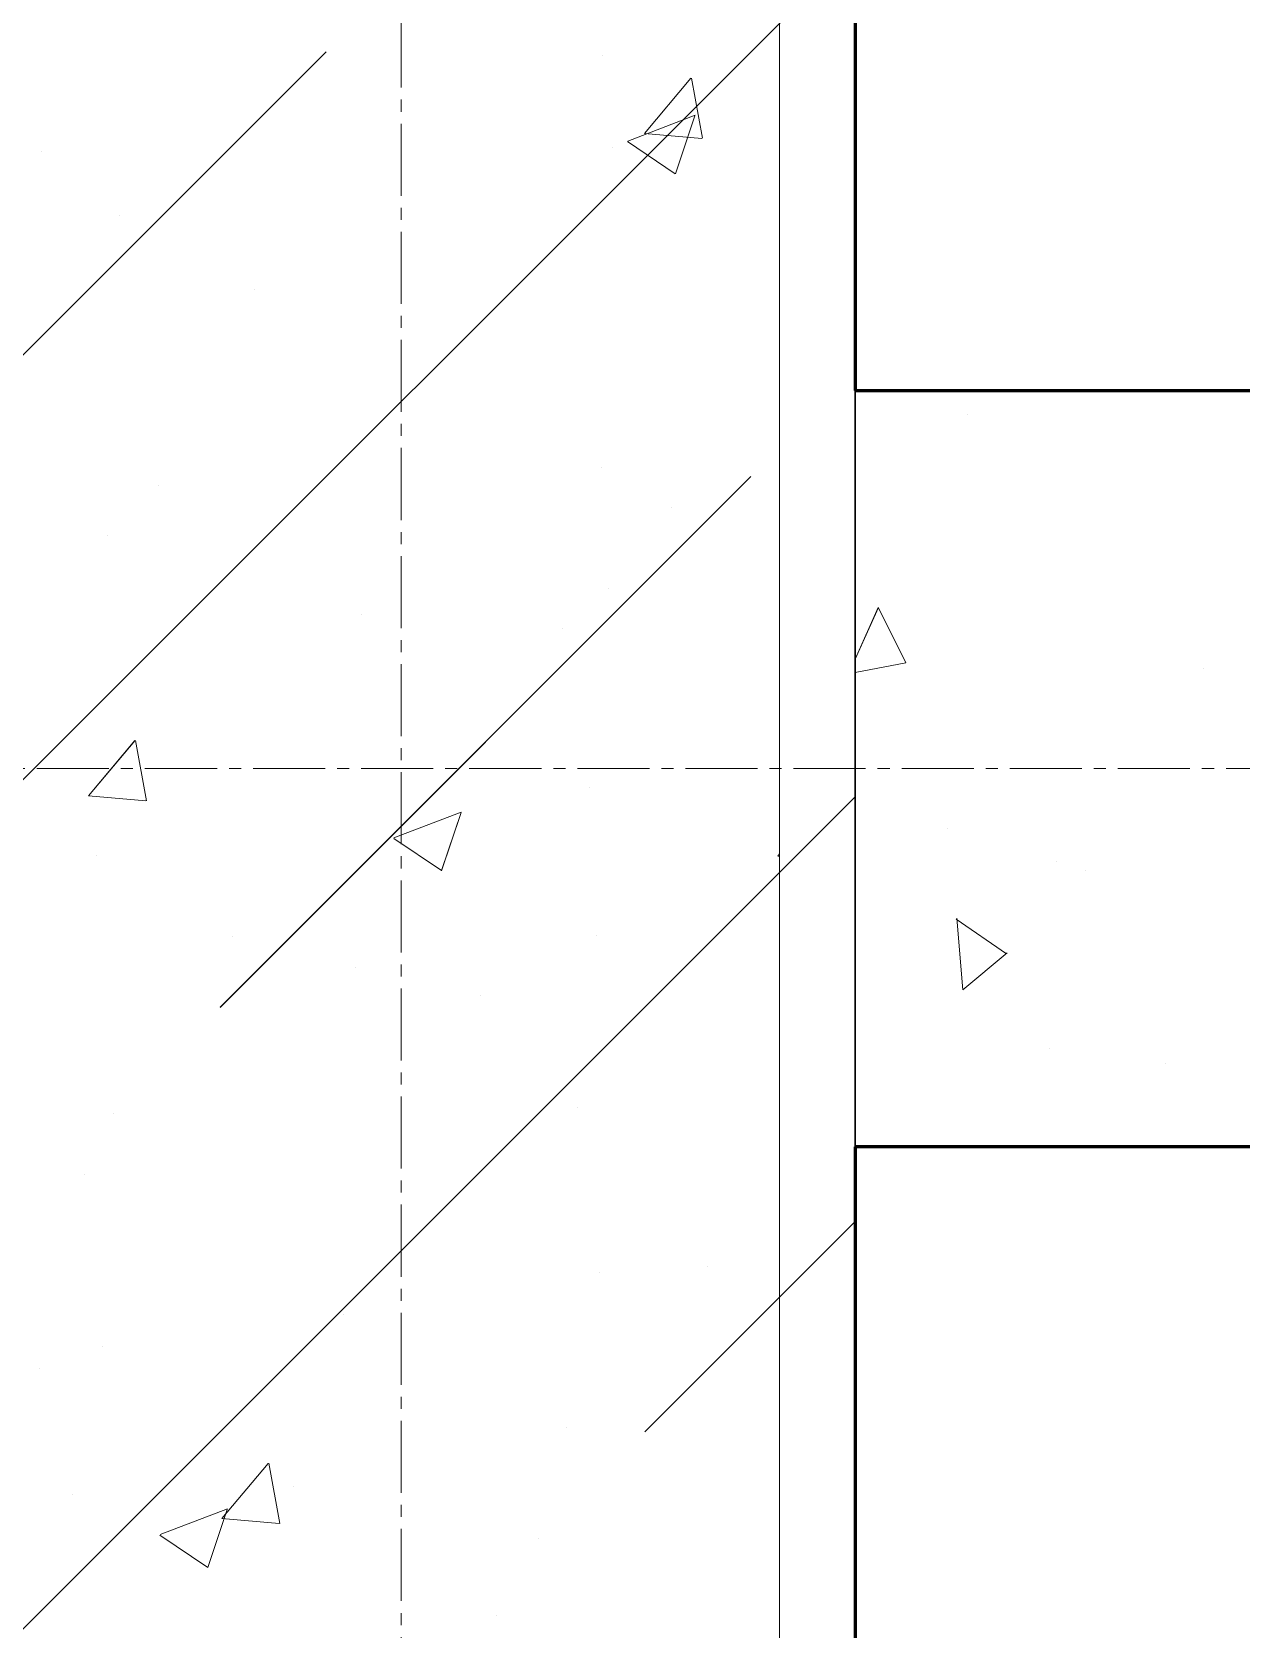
# Model space of a CAD drawing. Header units: millimetres. Extents: x 470010 to 1231400, y -134005 to 421770.
# Drawn here: x 672776 to 673095.5, y -48538.7 to -48116.5 of the extents above; entities that cross this region are included whole.
import ezdxf
from ezdxf.enums import TextEntityAlignment as Align

# ---------------------------------------------------------------- set-up
doc = ezdxf.new("R2010")
doc.units = ezdxf.units.MM
doc.linetypes.add('CENTER2', pattern=[28.575, 19.05, -3.175, 3.175, -3.175])
doc.linetypes.add('HIDDEN2', pattern=[4.7625, 3.175, -1.5875])
doc.layers.get('Defpoints').update_dxf_attribs({"color": 140})
for name, color, linetype, lineweight in [('0) шп потолок', 3, 'Continuous', 60), ('АР_Колонны', 70, 'Continuous', 30), ('АР_Стены ЖБ', 7, 'Continuous', 35), ('АР_Стены ПЕНОблок', 52, 'Continuous', 20), ('АР_Штриховка', 8, 'Continuous', 0)]:
    doc.layers.add(name, color=color, linetype=linetype, lineweight=lineweight)
doc.layers.add('РД_Оси_100', color=7, linetype='Continuous', lineweight=0, true_color=0x525252)
doc.styles.add('style1', font='ARIALN.TTF')

# ---------------------------------------------------------------- blocks, each defined once
blk = doc.blocks.new('СОШ_2200_АР_ОСИ_М100_28.05.24')
at = {"layer": 'РД_Оси_100', "color": 251, "linetype": 'CENTER2', "true_color": 0x636466}
for p, q in [((0, -6155), (0, 139938.679)), ((29555, 45300), (-5954.958, 45300))]:
    blk.add_line(p, q, dxfattribs=at)
blk = doc.blocks.new('A$C9108343f')
at = {"layer": '0) шп потолок'}
for points in [[(14844.96, 52575), (14844.96, 61255), (7274.96, 61255), (7274.96, 52155), (13824.96, 52155)], [(14844.96, 43275.16), (14844.96, 51955), (7274.95, 51955), (7274.95, 42855), (13824.96, 42855)]]:
    blk.add_lwpolyline(points, dxfattribs=at)
at = {"layer": 'АР_Колонны', "color": 18, "linetype": 'HIDDEN2', "lineweight": 25, "true_color": 0x000000}
blk.add_line((7274.96, 52655), (7274.96, 51455), dxfattribs=at)
at = {"layer": 'АР_Колонны', "color": 18, "linetype": 'Continuous', "lineweight": 15, "true_color": 0x000000}
blk.add_line((7274.96, 51455), (7274.96, 52655), dxfattribs=at)
blk.add_line((7274.96, 51455), (7274.96, 52655), dxfattribs=at)
at = {"layer": 'АР_Стены ЖБ', "color": 18, "linetype": 'Continuous', "lineweight": 30, "true_color": 0x000000}
blk.add_line((7274.96, 51455), (7274.96, 52655), dxfattribs=at)
at = {"layer": 'АР_Стены ПЕНОблок', "color": 18, "linetype": 'Continuous', "lineweight": 20, "true_color": 0x000000}
for p, q in [((7254.96, 21355), (7254.96, 97555)), ((7274.96, 52155), (7274.96, 51955)), ((14844.96, 52155), (7274.96, 52155)), ((7274.96, 51955), (14844.96, 51955))]:
    blk.add_line(p, q, dxfattribs=at)
at = {"layer": 'АР_Штриховка', "color": 18, "linetype": 'Continuous', "lineweight": 5, "true_color": 0x000000}
for p, q in [((7054.96, 52052.06), (7274.96, 52272.06)), ((7054.96, 52164.32), (7135.12, 52244.48)), ((7107.05, 51991.91), (7247.37, 52132.22)), ((7054.96, 51827.56), (7274.96, 52047.56)), ((7078.99, 51963.84), (7078.99, 51963.84)), ((7219.31, 51879.65), (7274.96, 51935.3)), ((7191.24, 51851.59), (7191.24, 51851.59))]:
    blk.add_line(p, q, dxfattribs=at)
at = {"layer": 'АР_Штриховка', "color": 18, "linetype": 'Continuous', "lineweight": 0, "true_color": 0x000000}
for p, q in [((7208.12, 52243.51), (7208.12, 52243.51)), ((7219.22, 52222.93), (7231.46, 52237.52)), ((7234.6, 52221.63), (7231.66, 52237.55)), ((7214.82, 52220.89), (7232.61, 52227.72)), ((7227.41, 52212.22), (7232.56, 52227.57)), ((7219.22, 52222.92), (7234.4, 52221.59)), ((7059.99, 52218.08), (7059.99, 52218.08)), ((7210.87, 52219.15), (7210.87, 52219.15)), ((7214.76, 52220.75), (7227.39, 52212.23)), ((7080.45, 52201.27), (7080.45, 52201.27)), ((7116.11, 52181.72), (7116.11, 52181.72)), ((7280.14, 52154.98), (7280.14, 52154.98)), ((7304.5, 52148.61), (7304.5, 52148.61)), ((7207.78, 52134.6), (7207.78, 52134.6)), ((7090.92, 52129.87), (7090.92, 52129.87)), ((7226.51, 52124.14), (7226.51, 52124.14)), ((7077.36, 52116.71), (7077.36, 52116.71)), ((7209.7, 52102.66), (7209.7, 52102.66)), ((7144.48, 52095.75), (7144.48, 52095.75)), ((7274.96, 52083.91), (7281.06, 52097.62)), ((7288.32, 52083), (7281.11, 52097.5)), ((7197.64, 52091.95), (7197.64, 52091.95)), ((7274.96, 52080.41), (7288.32, 52083)), ((7367.14, 52081.4), (7367.14, 52081.4)), ((7072.27, 52047.81), (7084.52, 52062.4)), ((7087.66, 52046.51), (7084.72, 52062.44)), ((7204.69, 52050.04), (7204.69, 52050.04)), ((7072.27, 52047.81), (7087.46, 52046.48)), ((7153.02, 52036.7), (7170.81, 52043.53)), ((7165.61, 52028.04), (7170.76, 52043.38)), ((7152.96, 52036.56), (7165.59, 52028.04)), ((7299.37, 52039.15), (7299.37, 52039.15)), ((7074.28, 52032.16), (7074.28, 52032.16)), ((7254.46, 52031.87), (7254.96, 52032.46)), ((7254.46, 52031.87), (7254.96, 52031.82)), ((7328.09, 52030.52), (7328.09, 52030.52)), ((7335.7, 52027.96), (7335.7, 52027.96)), ((7314.93, 52006.03), (7301.6, 52015.21)), ((7303.43, 51996.51), (7301.77, 52015.49)), ((7110.37, 52010.76), (7110.37, 52010.76)), ((7206.47, 52010.85), (7206.47, 52010.85)), ((7303.44, 51996.5), (7315.11, 52006.3)), ((7142.88, 52002.48), (7142.88, 52002.48)), ((7175.98, 51995.03), (7175.98, 51995.03)), ((7326.19, 51981.1), (7326.19, 51981.1)), ((7356.98, 51977.18), (7356.98, 51977.18)), ((7201.6, 51965.49), (7201.6, 51965.49)), ((7071.19, 51947.6), (7071.19, 51947.6)), ((7207.37, 51921.87), (7207.37, 51921.87)), ((7235.85, 51923.33), (7235.85, 51923.33)), ((7139.65, 51910.67), (7139.65, 51910.67)), ((7076.06, 51902.3), (7076.06, 51902.3)), ((7059.24, 51896.44), (7059.24, 51896.44)), ((7198.51, 51880.93), (7198.51, 51880.93)), ((7107.52, 51856.75), (7119.76, 51871.35)), ((7122.9, 51855.46), (7119.96, 51871.38)), ((7068.1, 51863.05), (7068.1, 51863.05)), ((7126.52, 51865.23), (7126.52, 51865.23)), ((7091.22, 51852.51), (7109, 51859.34)), ((7103.8, 51843.85), (7108.95, 51859.2)), ((7107.52, 51856.75), (7122.7, 51855.42)), ((7091.16, 51852.37), (7103.79, 51843.85)), ((7180.07, 51831.11), (7180.07, 51831.11))]:
    blk.add_line(p, q, dxfattribs=at)
at = {"layer": 'РД_Оси_100'}
blk.add_blockref('СОШ_2200_АР_ОСИ_М100_28.05.24', (7154.96, 6755), dxfattribs=at)
at = {"layer": 'Defpoints', "color": 18, "true_color": 0x000000, "style": 'style1'}
for p in [(143949.34, 316089.12), (143974.98, 281639.5), (143890.4, 273244.71), (143839.99, 264276.81), (143967.75, 254892.38), (12251.96, 104178.14), (12382.58, 96023.14)]:
    blk.add_attdef('АР-ПОМЕЩЕНИЕ:НАИМЕНОВАНИЕ', text='', height=100, dxfattribs=at).set_placement(p, align=Align.MIDDLE)
at = {"layer": 'Defpoints', "color": 18, "true_color": 0x000000, "style": 'style1', "flags": 8}
for p in [(143951.3, 279099.09), (143848.34, 269251.11), (143875.33, 260094.25), (144049.74, 250824.7), (163419.28, 238153.36), (155897.46, 237965.97), (183037.2, 237965.97), (143342.94, 237876.19)]:
    blk.add_attdef('АР-ПОМЕЩЕНИЕ:НАИМЕНОВАНИЕ', text='', height=100, dxfattribs=at).set_placement(p, align=Align.MIDDLE)

msp = doc.modelspace()

# ---------------------------------------------------------------- linework, layer by layer
at = {"layer": '0) шп потолок'}
for points in [[(680563.57, -47791.242), (680563.57, -39111.242), (672993.57, -39111.242), (672993.57, -48211.242), (679543.57, -48211.242)], [(680563.57, -57091.084), (680563.57, -48411.242), (672993.566, -48411.242), (672993.566, -57511.242), (679543.57, -57511.242)]]:
    msp.add_lwpolyline(points, dxfattribs=at)
at = {"layer": 'АР_Колонны', "color": 18, "linetype": 'HIDDEN2', "lineweight": 25, "true_color": 0x000000}
msp.add_line((672993.57, -47711.242), (672993.57, -48911.242), dxfattribs=at)
at = {"layer": 'АР_Колонны', "color": 18, "linetype": 'Continuous', "lineweight": 15, "true_color": 0x000000}
msp.add_line((672993.57, -48911.242), (672993.57, -47711.242), dxfattribs=at)
msp.add_line((672993.57, -48911.242), (672993.57, -47711.242), dxfattribs=at)
at = {"layer": 'АР_Стены ЖБ', "color": 18, "linetype": 'Continuous', "lineweight": 30, "true_color": 0x000000}
msp.add_line((672993.57, -48911.242), (672993.57, -47711.242), dxfattribs=at)
at = {"layer": 'АР_Стены ПЕНОблок', "color": 18, "linetype": 'Continuous', "lineweight": 20, "true_color": 0x000000}
for p, q in [((672973.57, -79011.242), (672973.57, -2811.242)), ((672993.57, -48211.242), (672993.57, -48411.242)), ((680563.57, -48211.242), (672993.57, -48211.242)), ((672993.57, -48411.242), (680563.57, -48411.242))]:
    msp.add_line(p, q, dxfattribs=at)
at = {"layer": 'АР_Штриховка', "color": 18, "linetype": 'Continuous', "lineweight": 5, "true_color": 0x000000}
for p, q in [((672773.57, -48314.179), (672993.57, -48094.179)), ((672773.57, -48201.925), (672853.73, -48121.766)), ((672825.666, -48374.335), (672965.983, -48234.019)), ((672773.57, -48538.685), (672993.57, -48318.685)), ((672937.92, -48486.589), (672993.57, -48430.938))]:
    msp.add_line(p, q, dxfattribs=at)
at = {"layer": 'АР_Штриховка', "color": 18, "linetype": 'Continuous', "lineweight": 0, "true_color": 0x000000}
for p, q in [((672937.828, -48143.315), (672950.073, -48128.721)), ((672953.209, -48144.61), (672950.273, -48128.689)), ((672933.435, -48145.354), (672951.22, -48138.527)), ((672946.02, -48154.019), (672951.17, -48138.67)), ((672933.372, -48145.492), (672946.007, -48154.014)), ((672937.828, -48143.319), (672953.01, -48144.647)), ((672993.57, -48282.334), (672999.675, -48268.622)), ((673006.932, -48283.237), (672999.72, -48268.742)), ((672993.57, -48285.835), (673006.932, -48283.238)), ((672790.887, -48318.432), (672803.132, -48303.839)), ((672806.268, -48319.728), (672803.331, -48303.807)), ((672790.887, -48318.437), (672806.069, -48319.765)), ((672871.633, -48329.542), (672889.418, -48322.715)), ((672884.218, -48338.207), (672889.368, -48322.858)), ((672871.57, -48329.68), (672884.205, -48338.202)), ((672973.071, -48334.376), (672973.57, -48334.419)), ((672973.072, -48334.371), (672973.57, -48333.778)), ((673033.544, -48360.209), (673020.209, -48351.027)), ((673022.046, -48369.734), (673020.386, -48350.757)), ((673022.051, -48369.74), (673033.725, -48359.944)), ((672826.13, -48509.489), (672838.375, -48494.896)), ((672841.511, -48510.785), (672838.574, -48494.864)), ((672809.831, -48513.73), (672827.616, -48506.903)), ((672822.415, -48522.395), (672827.566, -48507.046)), ((672826.13, -48509.494), (672841.312, -48510.822)), ((672809.768, -48513.868), (672822.403, -48522.39))]:
    msp.add_line(p, q, dxfattribs=at)

# ---------------------------------------------------------------- block references
msp.add_blockref('A$C9108343f', (665718.612, -100366.242))
at = {"layer": 'РД_Оси_100'}
msp.add_blockref('СОШ_2200_АР_ОСИ_М100_28.05.24', (672873.57, -93611.242), dxfattribs=at)

doc.saveas('drawing.dxf')
